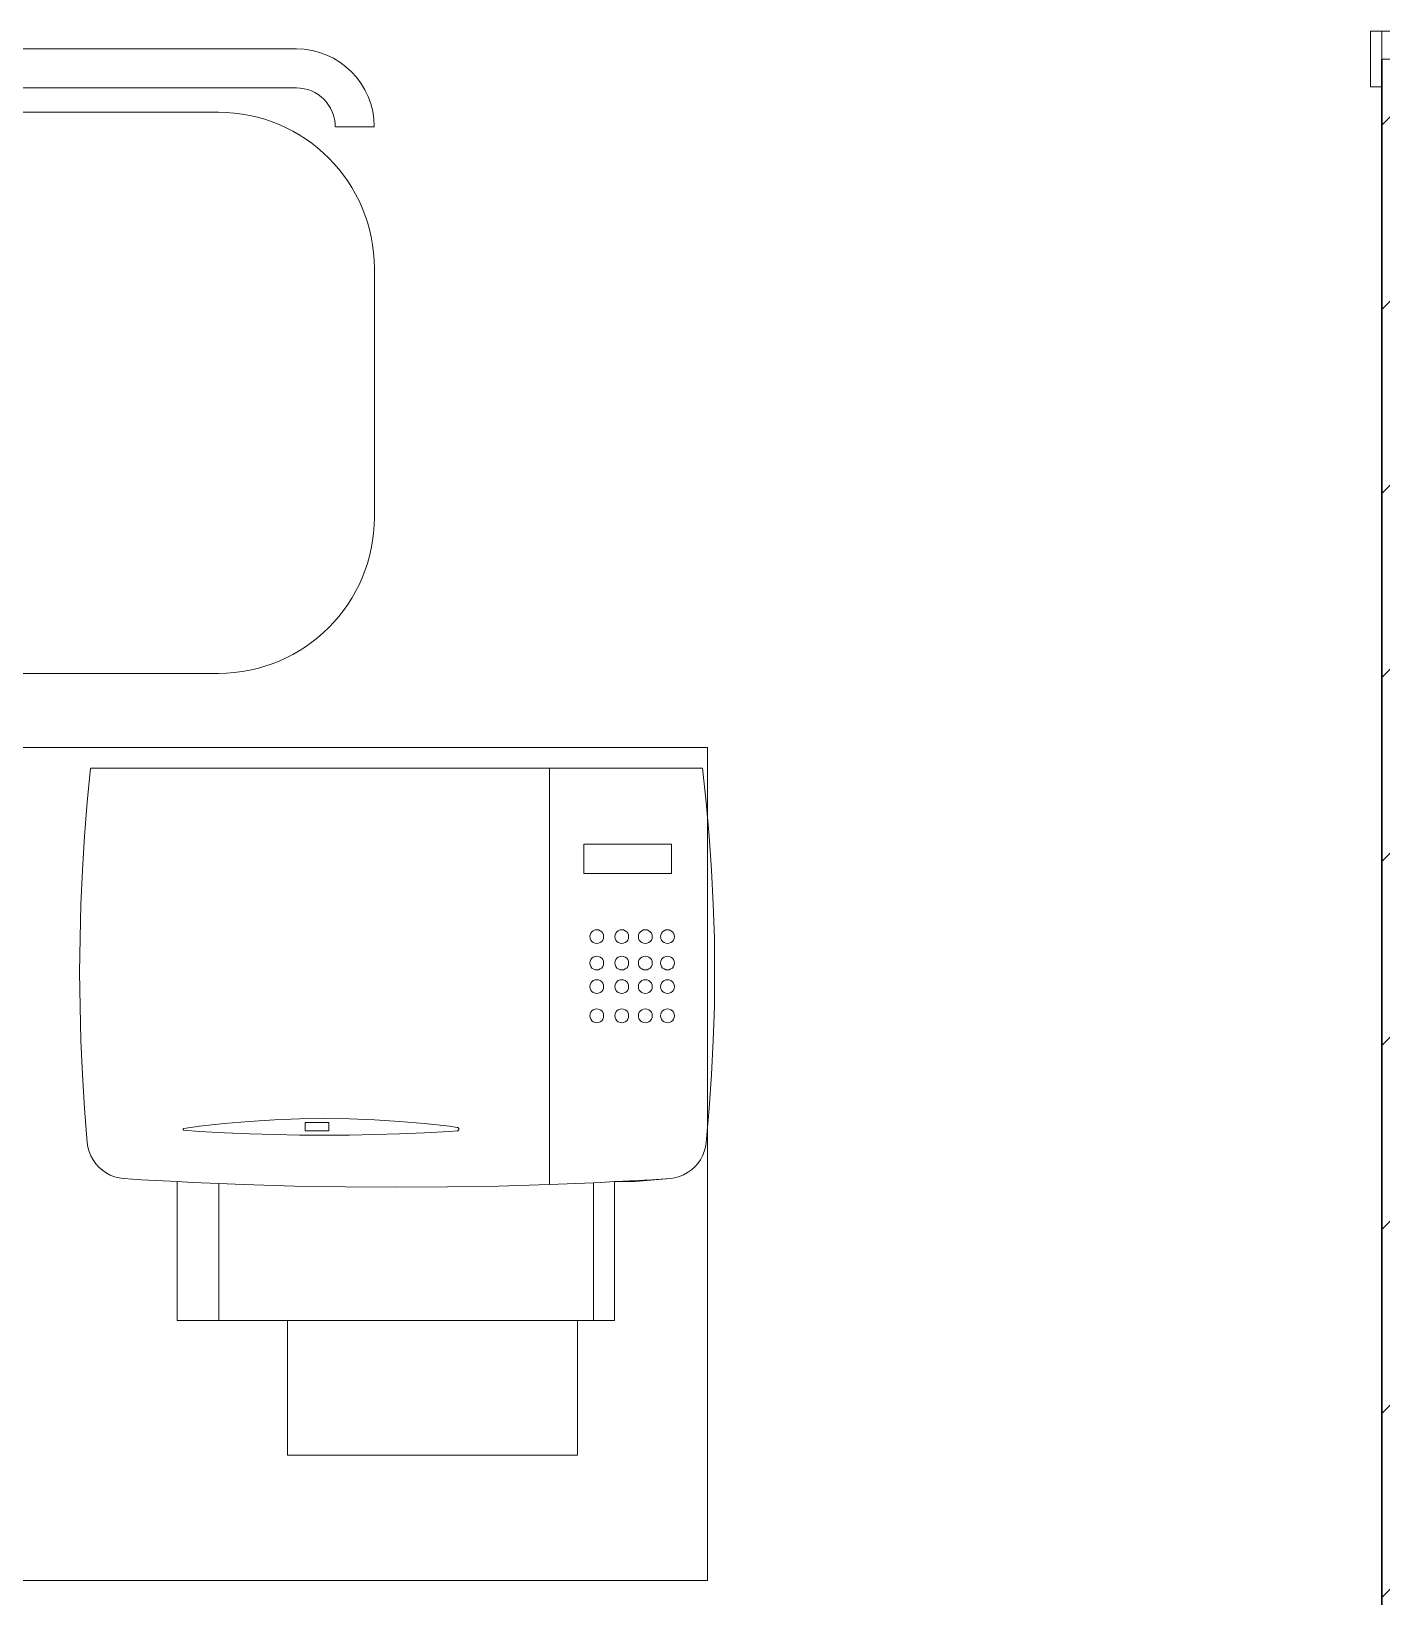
# Model space of a CAD drawing. Header units: millimetres. Extents: x 1 to 121, y 0 to 90.
# Drawn here: x 33.992 to 34.965, y 61.566 to 62.693 of the extents above; entities that cross this region are included whole.
import ezdxf

# ---------------------------------------------------------------- set-up
doc = ezdxf.new("R2010")
doc.units = ezdxf.units.MM
for name, color, linetype, lineweight in [('Equipamiento SR', 23, 'Continuous', 0), ('Hatch', 251, 'Continuous', 0), ('TABIQUERIA DE DRYWALL', 221, 'Continuous', 30), ('Vanos', 140, 'Continuous', 5)]:
    doc.layers.add(name, color=color, linetype=linetype, lineweight=lineweight)

# ---------------------------------------------------------------- blocks, each defined once
blk = doc.blocks.new('A$C7AF91E86')
at = {"layer": 'Equipamiento SR', "linetype": 'ByBlock'}
for p, q in [((0.1125, 0.45), (0.2917, 0.45)), ((0.3937, 0.45), (0.3937, 0.4219)), ((0.4219, 0.3938), (0.4219, 0.0563)), ((0.45, 0.3938), (0.45, 0.0563)), ((0, 0.3375), (0, 0.1125)), ((0.4042, 0.1125), (0.4042, 0.3375)), ((0.3937, 0), (0.3937, 0.0281)), ((0.1125, 0), (0.2917, 0))]:
    blk.add_line(p, q, dxfattribs=at)
for centre, radius, start, end in [((0.1125, 0.3375), 0.1125, 90, 180), ((0.2917, 0.3375), 0.1125, 0, 90), ((0.3937, 0.3938), 0.0562, 0, 90), ((0.3937, 0.3938), 0.0281, 0, 90), ((0.1125, 0.1125), 0.1125, 180, 270), ((0.2917, 0.1125), 0.1125, 270, 0), ((0.3937, 0.0563), 0.0562, 270, 0), ((0.3937, 0.0563), 0.0281, 270, 0)]:
    blk.add_arc(centre, radius, start, end, dxfattribs=at)
blk = doc.blocks.new('A$C102E17E8')
at = {"layer": 'Equipamiento SR'}
for p, q in [((0.2219, 0.4517), (0.2187, 0.4509)), ((0.2252, 0.4522), (0.2219, 0.4517)), ((0.2497, 0.4542), (0.2252, 0.4522)), ((0.2742, 0.4557), (0.2497, 0.4542)), ((0.2987, 0.4568), (0.2742, 0.4557)), ((0.3232, 0.4574), (0.2987, 0.4568)), ((0.3478, 0.4577), (0.3232, 0.4574)), ((0.3723, 0.4574), (0.3478, 0.4577)), ((0.3969, 0.4568), (0.3723, 0.4574)), ((0.4214, 0.4557), (0.3969, 0.4568)), ((0.4459, 0.4542), (0.4214, 0.4557)), ((0.4703, 0.4522), (0.4459, 0.4542)), ((0.4948, 0.4498), (0.4703, 0.4522)), ((0.2052, 0.4413), (0.2033, 0.4386)), ((0.2074, 0.4439), (0.2052, 0.4413)), ((0.2099, 0.4461), (0.2074, 0.4439)), ((0.2126, 0.448), (0.2099, 0.4461)), ((0.2156, 0.4496), (0.2126, 0.448)), ((0.2187, 0.4509), (0.2156, 0.4496)), ((0.4948, 0.119), (0.4948, 0.4498)), ((0.1997, 0.4293), (0.1992, 0.426)), ((0.2005, 0.4325), (0.1997, 0.4293)), ((0.2017, 0.4357), (0.2005, 0.4325)), ((0.2033, 0.4386), (0.2017, 0.4357)), ((0.1992, 0.426), (0.1984, 0.4131)), ((0.1984, 0.4131), (0.197, 0.3873)), ((0.097, 0.3573), (0.097, 0.3873)), ((0.097, 0.3873), (0.197, 0.3873)), ((0.197, 0.3873), (0.1964, 0.3764)), ((0.1964, 0.3764), (0.1956, 0.3573)), ((0.234, 0.3825), (0.2332, 0.3713)), ((0.2341, 0.3828), (0.234, 0.3827)), ((0.234, 0.3827), (0.234, 0.3825)), ((0.2342, 0.3829), (0.2341, 0.3828)), ((0.2344, 0.383), (0.2342, 0.3829)), ((0.2345, 0.383), (0.2344, 0.383)), ((0.2346, 0.383), (0.2345, 0.383)), ((0.2348, 0.383), (0.2346, 0.383)), ((0.2349, 0.383), (0.2348, 0.383)), ((0.2351, 0.3829), (0.2349, 0.383)), ((0.2352, 0.3828), (0.2351, 0.3829)), ((0.2353, 0.3827), (0.2352, 0.3828)), ((0.2353, 0.3825), (0.2353, 0.3827)), ((0.2353, 0.3825), (0.2369, 0.3713)), ((0.2332, 0.3713), (0.2322, 0.3533)), ((0.2369, 0.3713), (0.2389, 0.3534)), ((0.097, 0.3078), (0.097, 0.3573)), ((0.1956, 0.3573), (0.097, 0.3573)), ((0.1956, 0.3573), (0.1949, 0.3396)), ((0.2322, 0.3533), (0.2314, 0.3353)), ((0.2389, 0.3534), (0.2404, 0.3354)), ((0.1949, 0.3396), (0.1938, 0.3029)), ((0.2314, 0.3353), (0.2309, 0.3173)), ((0.2404, 0.3354), (0.2415, 0.3173)), ((0.2309, 0.3173), (0.2305, 0.2992)), ((0.2415, 0.3173), (0.2422, 0.2993)), ((0, 0.0988), (0, 0.3078)), ((0, 0.3078), (0.0669, 0.3078)), ((0.0669, 0.3078), (0.097, 0.3078)), ((0.097, 0.3078), (0.097, 0.0988)), ((0.097, 0.0988), (0.097, 0.3078)), ((0.1938, 0.3029), (0.1932, 0.2661)), ((0.2305, 0.2992), (0.2304, 0.2812)), ((0.2337, 0.2951), (0.2337, 0.2781)), ((0.2397, 0.2951), (0.2337, 0.2951)), ((0.2397, 0.2781), (0.2397, 0.2951)), ((0.2422, 0.2993), (0.2424, 0.2812)), ((0.2304, 0.2812), (0.2305, 0.2632)), ((0.2337, 0.2781), (0.2397, 0.2781)), ((0.2424, 0.2812), (0.2422, 0.2632)), ((0.1932, 0.2661), (0.1929, 0.2293)), ((0.2305, 0.2632), (0.2309, 0.2452)), ((0.2422, 0.2632), (0.2415, 0.2451)), ((0.2309, 0.2452), (0.2314, 0.2272)), ((0.2415, 0.2451), (0.2404, 0.2271)), ((0.1929, 0.2293), (0.1932, 0.1925)), ((0.2314, 0.2272), (0.2322, 0.2092)), ((0.2404, 0.2271), (0.2389, 0.2091)), ((0.2322, 0.2092), (0.2332, 0.1912)), ((0.2389, 0.2091), (0.2369, 0.1911)), ((0.1932, 0.1925), (0.1938, 0.1558)), ((0.2332, 0.1912), (0.2336, 0.1855)), ((0.2336, 0.1852), (0.2336, 0.1855)), ((0.2338, 0.1849), (0.2336, 0.1852)), ((0.234, 0.1846), (0.2338, 0.1849)), ((0.2343, 0.1844), (0.234, 0.1846)), ((0.2346, 0.1843), (0.2343, 0.1844)), ((0.2349, 0.1843), (0.2346, 0.1843)), ((0.2353, 0.1844), (0.2349, 0.1843)), ((0.2356, 0.1845), (0.2353, 0.1844)), ((0.2358, 0.1848), (0.2356, 0.1845)), ((0.236, 0.185), (0.2358, 0.1848)), ((0.2361, 0.1853), (0.236, 0.185)), ((0.2369, 0.1911), (0.2361, 0.1857)), ((0.2361, 0.1857), (0.2361, 0.1853)), ((0.1938, 0.1558), (0.1949, 0.119)), ((0.1949, 0.119), (0.4948, 0.119)), ((0.1949, 0.119), (0.1962, 0.0873)), ((0.4948, 0.0088), (0.4948, 0.119)), ((0.0669, 0.0988), (0, 0.0988)), ((0.097, 0.0988), (0.0669, 0.0988)), ((0.097, 0.0873), (0.097, 0.0988)), ((0.4191, 0.0942), (0.4401, 0.0942)), ((0.4191, 0.0312), (0.4191, 0.0942)), ((0.4401, 0.0312), (0.4401, 0.0942)), ((0.097, 0.0873), (0.1962, 0.0873)), ((0.097, 0.0723), (0.097, 0.0873)), ((0.1962, 0.0873), (0.1964, 0.0823)), ((0.1964, 0.0823), (0.197, 0.0723)), ((0.3117, 0.0862), (0.3115, 0.085)), ((0.3115, 0.085), (0.3117, 0.0837)), ((0.3122, 0.0875), (0.3117, 0.0862)), ((0.3117, 0.0837), (0.3122, 0.0825)), ((0.3129, 0.0885), (0.3122, 0.0875)), ((0.3122, 0.0825), (0.3129, 0.0814)), ((0.314, 0.0893), (0.3129, 0.0885)), ((0.3129, 0.0814), (0.314, 0.0806)), ((0.3152, 0.0898), (0.314, 0.0893)), ((0.314, 0.0806), (0.3152, 0.0801)), ((0.3165, 0.09), (0.3152, 0.0898)), ((0.3152, 0.0801), (0.3165, 0.08)), ((0.3178, 0.0898), (0.3165, 0.09)), ((0.3165, 0.08), (0.3178, 0.0801)), ((0.319, 0.0893), (0.3178, 0.0898)), ((0.3178, 0.0801), (0.319, 0.0806)), ((0.32, 0.0885), (0.319, 0.0893)), ((0.319, 0.0806), (0.32, 0.0814)), ((0.3208, 0.0875), (0.32, 0.0885)), ((0.32, 0.0814), (0.3208, 0.0825)), ((0.3213, 0.0862), (0.3208, 0.0875)), ((0.3208, 0.0825), (0.3213, 0.0837)), ((0.3215, 0.085), (0.3213, 0.0862)), ((0.3213, 0.0837), (0.3215, 0.085)), ((0.3327, 0.0862), (0.3325, 0.085)), ((0.3325, 0.085), (0.3327, 0.0837)), ((0.3332, 0.0875), (0.3327, 0.0862)), ((0.3327, 0.0837), (0.3332, 0.0825)), ((0.3339, 0.0885), (0.3332, 0.0875)), ((0.3332, 0.0825), (0.3339, 0.0814)), ((0.335, 0.0893), (0.3339, 0.0885)), ((0.3339, 0.0814), (0.335, 0.0806)), ((0.3362, 0.0898), (0.335, 0.0893)), ((0.335, 0.0806), (0.3362, 0.0801)), ((0.3375, 0.09), (0.3362, 0.0898)), ((0.3362, 0.0801), (0.3375, 0.08)), ((0.3388, 0.0898), (0.3375, 0.09)), ((0.3375, 0.08), (0.3388, 0.0801)), ((0.34, 0.0893), (0.3388, 0.0898)), ((0.3388, 0.0801), (0.34, 0.0806)), ((0.341, 0.0885), (0.34, 0.0893)), ((0.34, 0.0806), (0.341, 0.0814)), ((0.3418, 0.0875), (0.341, 0.0885)), ((0.341, 0.0814), (0.3418, 0.0825)), ((0.3423, 0.0862), (0.3418, 0.0875)), ((0.3418, 0.0825), (0.3423, 0.0837)), ((0.3425, 0.085), (0.3423, 0.0862)), ((0.3423, 0.0837), (0.3425, 0.085)), ((0.3497, 0.0862), (0.3495, 0.085)), ((0.3495, 0.085), (0.3497, 0.0837)), ((0.3502, 0.0875), (0.3497, 0.0862)), ((0.3497, 0.0837), (0.3502, 0.0825)), ((0.3509, 0.0885), (0.3502, 0.0875)), ((0.3502, 0.0825), (0.3509, 0.0814)), ((0.352, 0.0893), (0.3509, 0.0885)), ((0.3509, 0.0814), (0.352, 0.0806)), ((0.3532, 0.0898), (0.352, 0.0893)), ((0.352, 0.0806), (0.3532, 0.0801)), ((0.3545, 0.09), (0.3532, 0.0898)), ((0.3532, 0.0801), (0.3545, 0.08)), ((0.3558, 0.0898), (0.3545, 0.09)), ((0.3545, 0.08), (0.3558, 0.0801)), ((0.357, 0.0893), (0.3558, 0.0898)), ((0.3558, 0.0801), (0.357, 0.0806)), ((0.358, 0.0885), (0.357, 0.0893)), ((0.357, 0.0806), (0.358, 0.0814)), ((0.3588, 0.0875), (0.358, 0.0885)), ((0.358, 0.0814), (0.3588, 0.0825)), ((0.3593, 0.0862), (0.3588, 0.0875)), ((0.3588, 0.0825), (0.3593, 0.0837)), ((0.3595, 0.085), (0.3593, 0.0862)), ((0.3593, 0.0837), (0.3595, 0.085)), ((0.3687, 0.0862), (0.3685, 0.085)), ((0.3685, 0.085), (0.3687, 0.0837)), ((0.3692, 0.0875), (0.3687, 0.0862)), ((0.3687, 0.0837), (0.3692, 0.0825)), ((0.3699, 0.0885), (0.3692, 0.0875)), ((0.3692, 0.0825), (0.3699, 0.0814)), ((0.371, 0.0893), (0.3699, 0.0885)), ((0.3699, 0.0814), (0.371, 0.0806)), ((0.3722, 0.0898), (0.371, 0.0893)), ((0.371, 0.0806), (0.3722, 0.0801)), ((0.3735, 0.09), (0.3722, 0.0898)), ((0.3722, 0.0801), (0.3735, 0.08)), ((0.3748, 0.0898), (0.3735, 0.09)), ((0.3735, 0.08), (0.3748, 0.0801)), ((0.376, 0.0893), (0.3748, 0.0898)), ((0.3748, 0.0801), (0.376, 0.0806)), ((0.377, 0.0885), (0.376, 0.0893)), ((0.376, 0.0806), (0.377, 0.0814)), ((0.3778, 0.0875), (0.377, 0.0885)), ((0.377, 0.0814), (0.3778, 0.0825)), ((0.3783, 0.0862), (0.3778, 0.0875)), ((0.3778, 0.0825), (0.3783, 0.0837)), ((0.3785, 0.085), (0.3783, 0.0862)), ((0.3783, 0.0837), (0.3785, 0.085)), ((0.097, 0.0723), (0.197, 0.0723)), ((0.197, 0.0723), (0.197, 0.0714)), ((0.197, 0.0714), (0.197, 0.0573)), ((0.197, 0.0714), (0.1984, 0.0455)), ((0.3117, 0.0682), (0.3115, 0.067)), ((0.3122, 0.0695), (0.3117, 0.0682)), ((0.3129, 0.0705), (0.3122, 0.0695)), ((0.314, 0.0713), (0.3129, 0.0705)), ((0.3152, 0.0718), (0.314, 0.0713)), ((0.3165, 0.072), (0.3152, 0.0718)), ((0.3178, 0.0718), (0.3165, 0.072)), ((0.319, 0.0713), (0.3178, 0.0718)), ((0.32, 0.0705), (0.319, 0.0713)), ((0.3208, 0.0695), (0.32, 0.0705)), ((0.3213, 0.0682), (0.3208, 0.0695)), ((0.3215, 0.067), (0.3213, 0.0682)), ((0.3327, 0.0682), (0.3325, 0.067)), ((0.3332, 0.0695), (0.3327, 0.0682)), ((0.3339, 0.0705), (0.3332, 0.0695)), ((0.335, 0.0713), (0.3339, 0.0705)), ((0.3362, 0.0718), (0.335, 0.0713)), ((0.3375, 0.072), (0.3362, 0.0718)), ((0.3388, 0.0718), (0.3375, 0.072)), ((0.34, 0.0713), (0.3388, 0.0718)), ((0.341, 0.0705), (0.34, 0.0713)), ((0.3418, 0.0695), (0.341, 0.0705)), ((0.3423, 0.0682), (0.3418, 0.0695)), ((0.3425, 0.067), (0.3423, 0.0682)), ((0.3497, 0.0682), (0.3495, 0.067)), ((0.3502, 0.0695), (0.3497, 0.0682)), ((0.3509, 0.0705), (0.3502, 0.0695)), ((0.352, 0.0713), (0.3509, 0.0705)), ((0.3532, 0.0718), (0.352, 0.0713)), ((0.3545, 0.072), (0.3532, 0.0718)), ((0.3558, 0.0718), (0.3545, 0.072)), ((0.357, 0.0713), (0.3558, 0.0718)), ((0.358, 0.0705), (0.357, 0.0713)), ((0.3588, 0.0695), (0.358, 0.0705)), ((0.3593, 0.0682), (0.3588, 0.0695)), ((0.3595, 0.067), (0.3593, 0.0682)), ((0.3687, 0.0682), (0.3685, 0.067)), ((0.3692, 0.0695), (0.3687, 0.0682)), ((0.3699, 0.0705), (0.3692, 0.0695)), ((0.371, 0.0713), (0.3699, 0.0705)), ((0.3722, 0.0718), (0.371, 0.0713)), ((0.3735, 0.072), (0.3722, 0.0718)), ((0.3748, 0.0718), (0.3735, 0.072)), ((0.376, 0.0713), (0.3748, 0.0718)), ((0.377, 0.0705), (0.376, 0.0713)), ((0.3778, 0.0695), (0.377, 0.0705)), ((0.3783, 0.0682), (0.3778, 0.0695)), ((0.3785, 0.067), (0.3783, 0.0682)), ((0.1993, 0.0318), (0.197, 0.0573)), ((0.3115, 0.067), (0.3117, 0.0657)), ((0.3117, 0.0657), (0.3122, 0.0645)), ((0.3122, 0.0645), (0.3129, 0.0634)), ((0.3129, 0.0634), (0.314, 0.0626)), ((0.314, 0.0626), (0.3152, 0.0621)), ((0.3152, 0.0621), (0.3165, 0.062)), ((0.3165, 0.062), (0.3178, 0.0621)), ((0.3178, 0.0621), (0.319, 0.0626)), ((0.319, 0.0626), (0.32, 0.0634)), ((0.32, 0.0634), (0.3208, 0.0645)), ((0.3208, 0.0645), (0.3213, 0.0657)), ((0.3213, 0.0657), (0.3215, 0.067)), ((0.3325, 0.067), (0.3327, 0.0657)), ((0.3327, 0.0657), (0.3332, 0.0645)), ((0.3332, 0.0645), (0.3339, 0.0634)), ((0.3339, 0.0634), (0.335, 0.0626)), ((0.335, 0.0626), (0.3362, 0.0621)), ((0.3362, 0.0621), (0.3375, 0.062)), ((0.3375, 0.062), (0.3388, 0.0621)), ((0.3388, 0.0621), (0.34, 0.0626)), ((0.34, 0.0626), (0.341, 0.0634)), ((0.341, 0.0634), (0.3418, 0.0645)), ((0.3418, 0.0645), (0.3423, 0.0657)), ((0.3423, 0.0657), (0.3425, 0.067)), ((0.3495, 0.067), (0.3497, 0.0657)), ((0.3497, 0.0657), (0.3502, 0.0645)), ((0.3502, 0.0645), (0.3509, 0.0634)), ((0.3509, 0.0634), (0.352, 0.0626)), ((0.352, 0.0626), (0.3532, 0.0621)), ((0.3532, 0.0621), (0.3545, 0.062)), ((0.3545, 0.062), (0.3558, 0.0621)), ((0.3558, 0.0621), (0.357, 0.0626)), ((0.357, 0.0626), (0.358, 0.0634)), ((0.358, 0.0634), (0.3588, 0.0645)), ((0.3588, 0.0645), (0.3593, 0.0657)), ((0.3593, 0.0657), (0.3595, 0.067)), ((0.3685, 0.067), (0.3687, 0.0657)), ((0.3687, 0.0657), (0.3692, 0.0645)), ((0.3692, 0.0645), (0.3699, 0.0634)), ((0.3699, 0.0634), (0.371, 0.0626)), ((0.371, 0.0626), (0.3722, 0.0621)), ((0.3722, 0.0621), (0.3735, 0.062)), ((0.3735, 0.062), (0.3748, 0.0621)), ((0.3748, 0.0621), (0.376, 0.0626)), ((0.376, 0.0626), (0.377, 0.0634)), ((0.377, 0.0634), (0.3778, 0.0645)), ((0.3778, 0.0645), (0.3783, 0.0657)), ((0.3783, 0.0657), (0.3785, 0.067)), ((0.1984, 0.0455), (0.1993, 0.0318)), ((0.3117, 0.0512), (0.3115, 0.05)), ((0.3115, 0.05), (0.3117, 0.0487)), ((0.3122, 0.0525), (0.3117, 0.0512)), ((0.3117, 0.0487), (0.3122, 0.0475)), ((0.3129, 0.0535), (0.3122, 0.0525)), ((0.3122, 0.0475), (0.3129, 0.0464)), ((0.314, 0.0543), (0.3129, 0.0535)), ((0.3129, 0.0464), (0.314, 0.0456)), ((0.3152, 0.0548), (0.314, 0.0543)), ((0.314, 0.0456), (0.3152, 0.0451)), ((0.3165, 0.055), (0.3152, 0.0548)), ((0.3152, 0.0451), (0.3165, 0.045)), ((0.3178, 0.0548), (0.3165, 0.055)), ((0.3165, 0.045), (0.3178, 0.0451)), ((0.319, 0.0543), (0.3178, 0.0548)), ((0.3178, 0.0451), (0.319, 0.0456)), ((0.32, 0.0535), (0.319, 0.0543)), ((0.319, 0.0456), (0.32, 0.0464)), ((0.3208, 0.0525), (0.32, 0.0535)), ((0.32, 0.0464), (0.3208, 0.0475)), ((0.3213, 0.0512), (0.3208, 0.0525)), ((0.3208, 0.0475), (0.3213, 0.0487)), ((0.3215, 0.05), (0.3213, 0.0512)), ((0.3213, 0.0487), (0.3215, 0.05)), ((0.3327, 0.0512), (0.3325, 0.05)), ((0.3325, 0.05), (0.3327, 0.0487)), ((0.3332, 0.0525), (0.3327, 0.0512)), ((0.3327, 0.0487), (0.3332, 0.0475)), ((0.3339, 0.0535), (0.3332, 0.0525)), ((0.3332, 0.0475), (0.3339, 0.0464)), ((0.335, 0.0543), (0.3339, 0.0535)), ((0.3339, 0.0464), (0.335, 0.0456)), ((0.3362, 0.0548), (0.335, 0.0543)), ((0.335, 0.0456), (0.3362, 0.0451)), ((0.3375, 0.055), (0.3362, 0.0548)), ((0.3362, 0.0451), (0.3375, 0.045)), ((0.3388, 0.0548), (0.3375, 0.055)), ((0.3375, 0.045), (0.3388, 0.0451)), ((0.34, 0.0543), (0.3388, 0.0548)), ((0.3388, 0.0451), (0.34, 0.0456)), ((0.341, 0.0535), (0.34, 0.0543)), ((0.34, 0.0456), (0.341, 0.0464)), ((0.3418, 0.0525), (0.341, 0.0535)), ((0.341, 0.0464), (0.3418, 0.0475)), ((0.3423, 0.0512), (0.3418, 0.0525)), ((0.3418, 0.0475), (0.3423, 0.0487)), ((0.3425, 0.05), (0.3423, 0.0512)), ((0.3423, 0.0487), (0.3425, 0.05)), ((0.3497, 0.0512), (0.3495, 0.05)), ((0.3495, 0.05), (0.3497, 0.0487)), ((0.3502, 0.0525), (0.3497, 0.0512)), ((0.3497, 0.0487), (0.3502, 0.0475)), ((0.3509, 0.0535), (0.3502, 0.0525)), ((0.3502, 0.0475), (0.3509, 0.0464)), ((0.352, 0.0543), (0.3509, 0.0535)), ((0.3509, 0.0464), (0.352, 0.0456)), ((0.3532, 0.0548), (0.352, 0.0543)), ((0.352, 0.0456), (0.3532, 0.0451)), ((0.3545, 0.055), (0.3532, 0.0548)), ((0.3532, 0.0451), (0.3545, 0.045)), ((0.3558, 0.0548), (0.3545, 0.055)), ((0.3545, 0.045), (0.3558, 0.0451)), ((0.357, 0.0543), (0.3558, 0.0548)), ((0.3558, 0.0451), (0.357, 0.0456)), ((0.358, 0.0535), (0.357, 0.0543)), ((0.357, 0.0456), (0.358, 0.0464)), ((0.3588, 0.0525), (0.358, 0.0535)), ((0.358, 0.0464), (0.3588, 0.0475)), ((0.3593, 0.0512), (0.3588, 0.0525)), ((0.3588, 0.0475), (0.3593, 0.0487)), ((0.3595, 0.05), (0.3593, 0.0512)), ((0.3593, 0.0487), (0.3595, 0.05)), ((0.3687, 0.0512), (0.3685, 0.05)), ((0.3685, 0.05), (0.3687, 0.0487)), ((0.3692, 0.0525), (0.3687, 0.0512)), ((0.3687, 0.0487), (0.3692, 0.0475)), ((0.3699, 0.0535), (0.3692, 0.0525)), ((0.3692, 0.0475), (0.3699, 0.0464)), ((0.371, 0.0543), (0.3699, 0.0535)), ((0.3699, 0.0464), (0.371, 0.0456)), ((0.3722, 0.0548), (0.371, 0.0543)), ((0.371, 0.0456), (0.3722, 0.0451)), ((0.3735, 0.055), (0.3722, 0.0548)), ((0.3722, 0.0451), (0.3735, 0.045)), ((0.3748, 0.0548), (0.3735, 0.055)), ((0.3735, 0.045), (0.3748, 0.0451)), ((0.376, 0.0543), (0.3748, 0.0548)), ((0.3748, 0.0451), (0.376, 0.0456)), ((0.377, 0.0535), (0.376, 0.0543)), ((0.376, 0.0456), (0.377, 0.0464)), ((0.3778, 0.0525), (0.377, 0.0535)), ((0.377, 0.0464), (0.3778, 0.0475)), ((0.3783, 0.0512), (0.3778, 0.0525)), ((0.3778, 0.0475), (0.3783, 0.0487)), ((0.3785, 0.05), (0.3783, 0.0512)), ((0.3783, 0.0487), (0.3785, 0.05)), ((0.3117, 0.0352), (0.3115, 0.034)), ((0.3115, 0.034), (0.3117, 0.0327)), ((0.3122, 0.0365), (0.3117, 0.0352)), ((0.3129, 0.0375), (0.3122, 0.0365)), ((0.314, 0.0383), (0.3129, 0.0375)), ((0.3152, 0.0388), (0.314, 0.0383)), ((0.3165, 0.039), (0.3152, 0.0388)), ((0.3178, 0.0388), (0.3165, 0.039)), ((0.319, 0.0383), (0.3178, 0.0388)), ((0.32, 0.0375), (0.319, 0.0383)), ((0.3208, 0.0365), (0.32, 0.0375)), ((0.3213, 0.0352), (0.3208, 0.0365)), ((0.3215, 0.034), (0.3213, 0.0352)), ((0.3213, 0.0327), (0.3215, 0.034)), ((0.3327, 0.0352), (0.3325, 0.034)), ((0.3325, 0.034), (0.3327, 0.0327)), ((0.3332, 0.0365), (0.3327, 0.0352)), ((0.3339, 0.0375), (0.3332, 0.0365)), ((0.335, 0.0383), (0.3339, 0.0375)), ((0.3362, 0.0388), (0.335, 0.0383)), ((0.3375, 0.039), (0.3362, 0.0388)), ((0.3388, 0.0388), (0.3375, 0.039)), ((0.34, 0.0383), (0.3388, 0.0388)), ((0.341, 0.0375), (0.34, 0.0383)), ((0.3418, 0.0365), (0.341, 0.0375)), ((0.3423, 0.0352), (0.3418, 0.0365)), ((0.3425, 0.034), (0.3423, 0.0352)), ((0.3423, 0.0327), (0.3425, 0.034)), ((0.3497, 0.0352), (0.3495, 0.034)), ((0.3495, 0.034), (0.3497, 0.0327)), ((0.3502, 0.0365), (0.3497, 0.0352)), ((0.3509, 0.0375), (0.3502, 0.0365)), ((0.352, 0.0383), (0.3509, 0.0375)), ((0.3532, 0.0388), (0.352, 0.0383)), ((0.3545, 0.039), (0.3532, 0.0388)), ((0.3558, 0.0388), (0.3545, 0.039)), ((0.357, 0.0383), (0.3558, 0.0388)), ((0.358, 0.0375), (0.357, 0.0383)), ((0.3588, 0.0365), (0.358, 0.0375)), ((0.3593, 0.0352), (0.3588, 0.0365)), ((0.3595, 0.034), (0.3593, 0.0352)), ((0.3593, 0.0327), (0.3595, 0.034)), ((0.3687, 0.0352), (0.3685, 0.034)), ((0.3685, 0.034), (0.3687, 0.0327)), ((0.3692, 0.0365), (0.3687, 0.0352)), ((0.3699, 0.0375), (0.3692, 0.0365)), ((0.371, 0.0383), (0.3699, 0.0375)), ((0.3722, 0.0388), (0.371, 0.0383)), ((0.3735, 0.039), (0.3722, 0.0388)), ((0.3748, 0.0388), (0.3735, 0.039)), ((0.376, 0.0383), (0.3748, 0.0388)), ((0.377, 0.0375), (0.376, 0.0383)), ((0.3778, 0.0365), (0.377, 0.0375)), ((0.3783, 0.0352), (0.3778, 0.0365)), ((0.3785, 0.034), (0.3783, 0.0352)), ((0.3783, 0.0327), (0.3785, 0.034)), ((0.1998, 0.0286), (0.1993, 0.0318)), ((0.2007, 0.0254), (0.1998, 0.0286)), ((0.202, 0.0224), (0.2007, 0.0254)), ((0.3117, 0.0327), (0.3122, 0.0315)), ((0.3122, 0.0315), (0.3129, 0.0304)), ((0.3129, 0.0304), (0.314, 0.0296)), ((0.314, 0.0296), (0.3152, 0.0291)), ((0.3152, 0.0291), (0.3165, 0.029)), ((0.3165, 0.029), (0.3178, 0.0291)), ((0.3178, 0.0291), (0.319, 0.0296)), ((0.319, 0.0296), (0.32, 0.0304)), ((0.32, 0.0304), (0.3208, 0.0315)), ((0.3208, 0.0315), (0.3213, 0.0327)), ((0.3327, 0.0327), (0.3332, 0.0315)), ((0.3332, 0.0315), (0.3339, 0.0304)), ((0.3339, 0.0304), (0.335, 0.0296)), ((0.335, 0.0296), (0.3362, 0.0291)), ((0.3362, 0.0291), (0.3375, 0.029)), ((0.3375, 0.029), (0.3388, 0.0291)), ((0.3388, 0.0291), (0.34, 0.0296)), ((0.34, 0.0296), (0.341, 0.0304)), ((0.341, 0.0304), (0.3418, 0.0315)), ((0.3418, 0.0315), (0.3423, 0.0327)), ((0.3497, 0.0327), (0.3502, 0.0315)), ((0.3502, 0.0315), (0.3509, 0.0304)), ((0.3509, 0.0304), (0.352, 0.0296)), ((0.352, 0.0296), (0.3532, 0.0291)), ((0.3532, 0.0291), (0.3545, 0.029)), ((0.3545, 0.029), (0.3558, 0.0291)), ((0.3558, 0.0291), (0.357, 0.0296)), ((0.357, 0.0296), (0.358, 0.0304)), ((0.358, 0.0304), (0.3588, 0.0315)), ((0.3588, 0.0315), (0.3593, 0.0327)), ((0.3687, 0.0327), (0.3692, 0.0315)), ((0.3692, 0.0315), (0.3699, 0.0304)), ((0.3699, 0.0304), (0.371, 0.0296)), ((0.371, 0.0296), (0.3722, 0.0291)), ((0.3722, 0.0291), (0.3735, 0.029)), ((0.3735, 0.029), (0.3748, 0.0291)), ((0.3748, 0.0291), (0.376, 0.0296)), ((0.376, 0.0296), (0.377, 0.0304)), ((0.377, 0.0304), (0.3778, 0.0315)), ((0.3778, 0.0315), (0.3783, 0.0327)), ((0.4401, 0.0312), (0.4191, 0.0312)), ((0.2036, 0.0195), (0.202, 0.0224)), ((0.2055, 0.0168), (0.2036, 0.0195)), ((0.2077, 0.0144), (0.2055, 0.0168)), ((0.2101, 0.0122), (0.2077, 0.0144)), ((0.2128, 0.0103), (0.2101, 0.0122)), ((0.2157, 0.0088), (0.2128, 0.0103)), ((0.2188, 0.0075), (0.2157, 0.0088)), ((0.2219, 0.0066), (0.2188, 0.0075)), ((0.2252, 0.0061), (0.2219, 0.0066)), ((0.2496, 0.0039), (0.2252, 0.0061)), ((0.2741, 0.0022), (0.2496, 0.0039)), ((0.2987, 0.001), (0.2741, 0.0022)), ((0.3232, 0.0002), (0.2987, 0.001)), ((0.3478, 0), (0.3232, 0.0002)), ((0.3723, 0.0002), (0.3478, 0)), ((0.3969, 0.001), (0.3723, 0.0002)), ((0.4214, 0.0022), (0.3969, 0.001)), ((0.4459, 0.0039), (0.4214, 0.0022)), ((0.4704, 0.0061), (0.4459, 0.0039)), ((0.4948, 0.0088), (0.4704, 0.0061))]:
    blk.add_line(p, q, dxfattribs=at)

msp = doc.modelspace()

# ---------------------------------------------------------------- hatches: boundary and pattern name
at = {"layer": 'Hatch'}
h = msp.add_hatch(dxfattribs=at)
h.set_pattern_fill('SACNCR', color=256)
h.set_pattern_definition([(45, (-135.73643, 137.33433), (-0.06629126, 0.06629126), []), (45, (-135.67014, 137.33433), (-0.06629126, 0.06629126), [0, -0.09375])])
h.paths.add_polyline_path([(35.0852, 62.6735), (34.9652, 62.6735), (34.9652, 60.7985), (35.0852, 60.7985)])

# ---------------------------------------------------------------- linework, layer by layer
at = {"layer": 'Equipamiento SR', "elevation": 0.0424}
msp.add_lwpolyline([(32.9792, 62.1774), (34.4792, 62.1774), (34.4792, 61.5774), (32.9792, 61.5774)], close=True, dxfattribs=at)
at = {"layer": 'TABIQUERIA DE DRYWALL'}
msp.add_lwpolyline([(34.9652, 60.7985), (34.9652, 62.6735)], dxfattribs=at)
at = {"layer": 'Vanos', "linetype": 'Continuous'}
for points in [[(34.9652, 62.6535), (34.9572, 62.6535), (34.9572, 62.6935), (34.9652, 62.6935)], [(34.9652, 62.6735), (35.0852, 62.6735), (35.0852, 62.6935), (34.9652, 62.6935)]]:
    msp.add_lwpolyline(points, close=True, dxfattribs=at)

# ---------------------------------------------------------------- block references
at = {"layer": 'Equipamiento SR', "rotation": 90.00000000000001}
for name, p in [('A$C7AF91E86', (34.2392, 62.2309, 0.0424)), ('A$C102E17E8', (34.4844, 61.6677))]:
    msp.add_blockref(name, p, dxfattribs=at)

doc.saveas('drawing.dxf')
